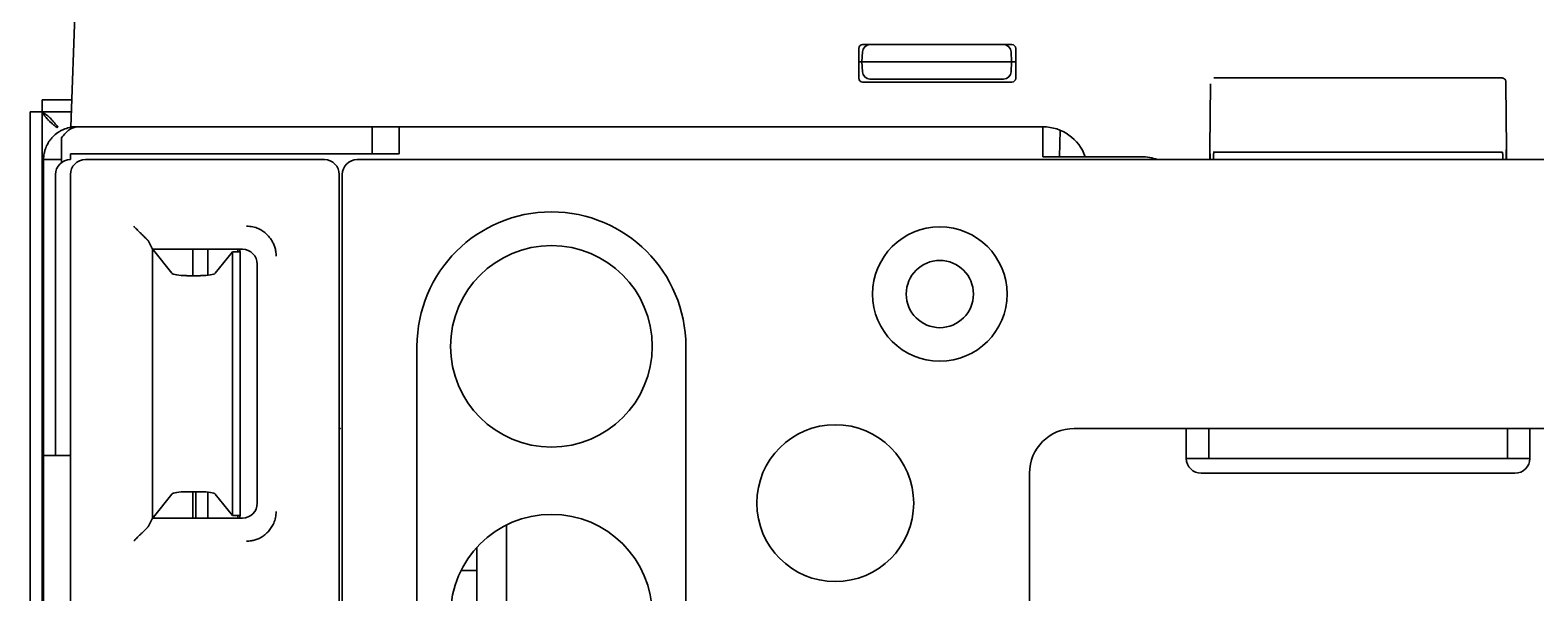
# Model space of a CAD drawing. Header units: millimetres. Extents: x -36 to 4467, y 2 to 3322.
# Drawn here: x 2492.4 to 2593.2, y 3150 to 3187.7 of the extents above; entities that cross this region are included whole.
import ezdxf

# ---------------------------------------------------------------- set-up
doc = ezdxf.new("R2010")
doc.units = ezdxf.units.MM
doc.layers.add('1', color=7, linetype='Continuous', true_color=0xffffff)

msp = doc.modelspace()

# ---------------------------------------------------------------- linework, layer by layer
at = {"layer": '1', "color": 7, "linetype": 'Continuous', "lineweight": 35}
for p, q in [((2495.1, 3181.24), (2495.38, 3189.32)), ((2547.85, 3186.49), (2547.85, 3184.49)), ((2558.1, 3186.74), (2548.1, 3186.74)), ((2548.59, 3186.74), (2548.59, 3186.74)), ((2558.35, 3184.49), (2558.35, 3186.49)), ((2547.85, 3185.59), (2548.06, 3185.59)), ((2548.06, 3185.59), (2548.09, 3186.26)), ((2548.06, 3185.59), (2548.09, 3186.26)), ((2548.09, 3184.92), (2548.06, 3185.59)), ((2548.06, 3185.59), (2548.06, 3185.59)), ((2548.06, 3185.59), (2548.06, 3185.59)), ((2548.06, 3185.59), (2548.56, 3185.59)), ((2548.09, 3184.92), (2548.06, 3185.59)), ((2548.56, 3185.59), (2557.56, 3185.59)), ((2557.56, 3185.59), (2558.06, 3185.59)), ((2558.04, 3186.26), (2558.06, 3185.59)), ((2558.06, 3185.59), (2558.04, 3184.92)), ((2558.06, 3185.59), (2558.35, 3185.59)), ((2548.59, 3184.44), (2548.59, 3184.44)), ((2557.54, 3184.44), (2548.59, 3184.44)), ((2590.93, 3184.51), (2571.62, 3184.51)), ((2548.1, 3184.24), (2558.1, 3184.24)), ((2571.35, 3179.79), (2571.38, 3184.12)), ((2591.2, 3179.79), (2591.16, 3184.12)), ((2493.17, 3183.04), (2495.17, 3183.04)), ((2493.17, 3182.24), (2493.17, 3183.04)), ((2492.37, 3180.24), (2492.37, 3182.24)), ((2492.37, 3182.24), (2493.17, 3182.24)), ((2493.25, 3182.17), (2493.17, 3182.24)), ((2493.24, 3182.16), (2493.17, 3182.24)), ((2495.17, 3182.24), (2493.17, 3182.24)), ((2493.17, 3182.24), (2493.17, 3180.24)), ((2494.47, 3180.51), (2494.47, 3179.04)), ((2495.47, 3181.24), (2495.1, 3181.24)), ((2495.47, 3181.24), (2495.52, 3181.24)), ((2495.52, 3181.24), (2495.51, 3181.24)), ((2496.51, 3181.24), (2495.52, 3181.24)), ((2497.1, 3181.24), (2496.51, 3181.24)), ((2517.07, 3181.24), (2497.1, 3181.24)), ((2515.27, 3181.24), (2515.27, 3179.44)), ((2517.07, 3181.24), (2517.07, 3179.44)), ((2517.07, 3181.24), (2560.17, 3181.24)), ((2560.17, 3181.24), (2560.17, 3179.44)), ((2560.18, 3181.24), (2560.17, 3181.24)), ((2561.33, 3181.01), (2561.29, 3179.24)), ((2492.37, 3180.24), (2492.37, 2760.59)), ((2493.17, 3180.24), (2493.17, 2760.74)), ((2517.07, 3179.44), (2495.07, 3179.44)), ((2495.07, 3179.04), (2495.07, 3179.44)), ((2560.17, 3179.24), (2560.17, 3179.44)), ((2560.17, 3179.24), (2566.77, 3179.24)), ((2571.35, 3179.79), (2571.35, 3179.04)), ((2571.58, 3179.55), (2571.64, 3179.54)), ((2571.64, 3179.54), (2571.63, 3179.54)), ((2590.91, 3179.54), (2571.64, 3179.54)), ((2590.92, 3179.54), (2590.91, 3179.54)), ((2591.2, 3179.8), (2591.2, 3179.04)), ((2493.27, 3177.04), (2493.27, 3179.04)), ((2494.47, 3178.84), (2494.47, 3179.04)), ((2494.47, 3179.04), (2494.47, 3178.84)), ((2512.07, 3179.04), (2496.07, 3179.04)), ((2514.27, 3179.04), (3072.27, 3179.04)), ((2494.07, 3178.04), (2494.07, 3159.24)), ((2495.07, 3178.04), (2495.07, 2652.04)), ((2513.07, 3105.04), (2513.07, 3178.04)), ((2513.27, 3106.04), (2513.27, 3178.04)), ((2493.27, 3176.13), (2493.27, 3177.04)), ((2493.27, 3176.13), (2493.27, 3161.24)), ((2500.57, 3173.04), (2500.3, 3173.58)), ((2500.57, 3173.04), (2500.57, 3155.04)), ((2500.57, 3173.04), (2506.58, 3173.04)), ((2501.86, 3171.43), (2500.63, 3172.97)), ((2503.27, 3171.27), (2503.27, 3173.03)), ((2504.27, 3171.3), (2504.27, 3173.04)), ((2505.92, 3172.86), (2504.77, 3171.43)), ((2506.43, 3172.86), (2505.92, 3172.86)), ((2505.92, 3172.86), (2505.92, 3155.21)), ((2506.27, 3173.04), (2506.27, 3172.86)), ((2506.43, 3155.29), (2506.43, 3172.79)), ((2503.78, 3171.27), (2502.85, 3171.27)), ((2507.57, 3172.04), (2507.57, 3156.04)), ((2518.27, 3166.54), (2518.27, 3148.54)), ((2536.27, 3148.54), (2536.27, 3166.54)), ((2493.27, 3159.24), (2493.27, 3161.24)), ((3024.27, 3161.04), (2562.27, 3161.04)), ((2569.77, 3161.04), (2569.77, 3159.04)), ((2571.28, 3159.04), (2571.28, 3161.04)), ((2591.27, 3159.04), (2591.27, 3161.04)), ((2592.77, 3159.04), (2592.77, 3161.04)), ((2495.07, 3159.24), (2493.27, 3159.24)), ((2493.27, 2546.38), (2493.27, 3159.24)), ((2494.07, 3159.24), (2495.07, 3159.24)), ((2494.47, 3159.24), (2494.47, 3159.24)), ((2592.77, 3159.04), (2569.77, 3159.04)), ((2559.27, 3158.04), (2559.27, 3109.04)), ((2570.77, 3158.04), (2591.77, 3158.04)), ((2501.86, 3156.65), (2500.63, 3155.11)), ((2503.78, 3156.8), (2502.85, 3156.8)), ((2503.27, 3155.04), (2503.27, 3156.8)), ((2503.47, 3156.8), (2503.47, 3155.04)), ((2504.27, 3155.04), (2504.27, 3156.78)), ((2505.92, 3155.21), (2504.77, 3156.65)), ((2506.43, 3155.21), (2505.92, 3155.21)), ((2506.27, 3155.21), (2506.27, 3155.04)), ((2500.57, 3155.04), (2500.3, 3154.49)), ((2506.58, 3155.04), (2500.57, 3155.04)), ((2524.27, 3154.58), (2524.27, 3142.49)), ((2522.27, 3151.54), (2522.27, 3153.07)), ((2521.23, 3151.54), (2522.27, 3151.54)), ((2522.27, 3151.54), (2522.27, 3144))]:
    msp.add_line(p, q, dxfattribs=at)
for centre, radius in [((2553.27, 3170.04), 4.5), ((2527.27, 3166.54), 6.75), ((2553.27, 3170.04), 2.25), ((2546.27, 3156.04), 5.25), ((2513.17, 3161.04), 0.0025), ((2527.27, 3148.54), 6.75)]:
    msp.add_circle(centre, radius, dxfattribs=at)
for centre, radius, start, end in [((2548.1, 3186.49), 0.25, 90, 180), ((2558.1, 3186.49), 0.25, 0, 90), ((2548.1, 3184.49), 0.25, 180, 270), ((2558.1, 3184.49), 0.25, 270, 0), ((2494.17, 3181.24), 0.05, 270, 0), ((2560.18, 3178.24), 3, 19.4724, 90), ((2566.77, 3176.24), 3, 68.9597, 90), ((2495.07, 3178.04), 1, 90, 180), ((2496.07, 3178.04), 1, 90, 180), ((2512.07, 3178.04), 1, 0, 90), ((2514.27, 3178.04), 1, 90, 180), ((2527.27, 3166.54), 9, 0, 180), ((2505.68, 3172.79), 0.75, 0, 19.4723), ((2562.27, 3158.04), 3, 90, 180), ((2570.77, 3159.04), 1, 180, 270), ((2591.77, 3159.04), 1, 270, 0), ((2505.68, 3155.29), 0.75, 340.5277, 0)]:
    msp.add_arc(centre, radius, start, end, dxfattribs=at)
at = {"layer": '1', "color": 7, "linetype": 'Continuous', "lineweight": 35, "extrusion": (4.1579e-06, -2.54598e-22, 1)}
for centre, start, end in [((2548.59, 3186.24, 0.03), 90, 177.9949), ((2557.54, 3186.24, 0.03), 2, 89.855), ((2548.59, 3184.94, 0.03), 182.0051, 270), ((2557.54, 3184.94, 0.03), 270.145, 358)]:
    msp.add_arc(centre, 0.5, start, end, dxfattribs=at)
at = {"layer": '1', "color": 7, "linetype": 'Continuous', "lineweight": 35}
for centre, major_axis, ratio, start_param, end_param in [((2548.59, 3186.24), (0.354, -0.354), 1, 2.356195, 3.892084), ((2548.59, 3184.94), (0.354, 0.354), 1, 2.391101, 3.926991), ((2571.38, 3178.54), (0, 1.25), 0.017452, 0.766493, 1.163907), ((2591.17, 3178.54), (0, 1.25), 0.017452, 5.119685, 5.897935), ((2499.28, 3173.57), (-1.03, 0), 0.173648, 3.227534, 3.313519), ((2506.57, 3172.02), (0.453, 0.913), 0.981173, 5.180581, 6.736243), ((2502.85, 3171.45), (1, 0), 0.176327, 3.281219, 4.712389), ((2503.78, 3171.45), (1, 0), 0.176327, 4.712389, 6.143559), ((2502.85, 3156.63), (1, 0), 0.176327, 1.570796, 3.001966), ((2503.78, 3156.63), (1, 0), 0.176327, 0.139626, 1.570796), ((2506.57, 3156.05), (-0.453, 0.913), 0.981173, 2.688535, 4.244197), ((2499.28, 3154.51), (1.03, 0), 0.173648, 6.111259, 6.197244)]:
    msp.add_ellipse(centre, major_axis=major_axis, ratio=ratio, start_param=start_param, end_param=end_param, dxfattribs=at)
for points, knots in [([(2591.16, 3184.11), (2591.16, 3184.15), (2591.16, 3184.2), (2591.16, 3184.25), (2591.16, 3184.27), (2591.16, 3184.3), (2591.15, 3184.33), (2591.13, 3184.38), (2591.09, 3184.44), (2591.01, 3184.49), (2590.95, 3184.51), (2590.91, 3184.51), (2590.91, 3184.51)], [0, 0, 0, 0, 0.156109, 0.317536, 0.403746, 0.437598, 0.489778, 0.562557, 0.687643, 0.840344, 0.982354, 1, 1, 1, 1]), ([(2493.24, 3182.16), (2493.25, 3182.15), (2493.25, 3182.14), (2493.26, 3182.12), (2493.27, 3182.11), (2493.28, 3182.08), (2493.3, 3182.06), (2493.33, 3182), (2493.36, 3181.96), (2493.42, 3181.88), (2493.45, 3181.84), (2493.5, 3181.79), (2493.51, 3181.78), (2493.53, 3181.76), (2493.53, 3181.75), (2493.56, 3181.72), (2493.58, 3181.7), (2493.64, 3181.64), (2493.68, 3181.6), (2493.77, 3181.52), (2493.82, 3181.48), (2493.89, 3181.42), (2493.91, 3181.4), (2493.96, 3181.36), (2493.98, 3181.34), (2494.05, 3181.28), (2494.1, 3181.24), (2494.15, 3181.2)], [0, 0, 0, 0, 0.03125, 0.03125, 0.0625, 0.0625, 0.125, 0.125, 0.25, 0.25, 0.375, 0.375, 0.40625, 0.40625, 0.4375, 0.4375, 0.5, 0.5, 0.625, 0.625, 0.75, 0.75, 0.8125, 0.8125, 0.875, 0.875, 1, 1, 1, 1]), ([(2494.21, 3181.26), (2494.17, 3181.31), (2494.13, 3181.36), (2494.05, 3181.45), (2494.01, 3181.5), (2493.93, 3181.59), (2493.89, 3181.64), (2493.81, 3181.73), (2493.77, 3181.77), (2493.69, 3181.85), (2493.65, 3181.89), (2493.57, 3181.96), (2493.53, 3181.99), (2493.45, 3182.05), (2493.41, 3182.08), (2493.33, 3182.13), (2493.29, 3182.15), (2493.25, 3182.17)], [0, 0, 0, 0, 0.125, 0.125, 0.25, 0.25, 0.375, 0.375, 0.5, 0.5, 0.625, 0.625, 0.75, 0.75, 0.875, 0.875, 1, 1, 1, 1]), ([(2494.22, 3181.24), (2494.22, 3181.24), (2494.22, 3181.25), (2494.22, 3181.25), (2494.22, 3181.26), (2494.21, 3181.26)], [0, 0, 0, 0, 0.5, 0.5, 1, 1, 1, 1]), ([(2493.27, 3179.04), (2493.27, 3179.18), (2493.29, 3179.32), (2493.33, 3179.53), (2493.34, 3179.6), (2493.38, 3179.7), (2493.39, 3179.74), (2493.4, 3179.79), (2493.41, 3179.8), (2493.42, 3179.84), (2493.43, 3179.85), (2493.49, 3180), (2493.56, 3180.13), (2493.67, 3180.31), (2493.72, 3180.36), (2493.78, 3180.45), (2493.81, 3180.47), (2493.85, 3180.53), (2493.88, 3180.55), (2494, 3180.68), (2494.11, 3180.77), (2494.26, 3180.87), (2494.3, 3180.9), (2494.35, 3180.93), (2494.38, 3180.95), (2494.39, 3180.96), (2494.47, 3181), (2494.54, 3181.03), (2494.73, 3181.11), (2494.87, 3181.16), (2495.04, 3181.2), (2495.08, 3181.2), (2495.15, 3181.21), (2495.18, 3181.22), (2495.29, 3181.23), (2495.36, 3181.24), (2495.43, 3181.24)], [0, 0, 0, 0, 0.125, 0.125, 0.1875, 0.1875, 0.21875, 0.21875, 0.234375, 0.234375, 0.25, 0.25, 0.375, 0.375, 0.4375, 0.4375, 0.46875, 0.46875, 0.5, 0.5, 0.625, 0.625, 0.65625, 0.671875, 0.671875, 0.6875, 0.6875, 0.75, 0.75, 0.875, 0.875, 0.90625, 0.90625, 0.9375, 0.9375, 1, 1, 1, 1]), ([(2494.15, 3181.2), (2494.15, 3181.19), (2494.16, 3181.19), (2494.16, 3181.19), (2494.17, 3181.19), (2494.17, 3181.19)], [0, 0, 0, 0, 0.5, 0.5, 1, 1, 1, 1]), ([(2495.51, 3181.24), (2495.42, 3181.23), (2495.34, 3181.21), (2495.21, 3181.16), (2495.16, 3181.14), (2495.1, 3181.11), (2495.07, 3181.09), (2495.03, 3181.06), (2495.01, 3181.05), (2495, 3181.04), (2494.9, 3180.97), (2494.82, 3180.9), (2494.65, 3180.72), (2494.56, 3180.62), (2494.47, 3180.51)], [0, 0, 0, 0, 0.25, 0.25, 0.375, 0.375, 0.4375, 0.46875, 0.46875, 0.5, 0.5, 0.75, 0.75, 1, 1, 1, 1]), ([(2571.63, 3179.54), (2571.63, 3179.54), (2571.63, 3179.54), (2571.63, 3179.54), (2571.63, 3179.54), (2571.63, 3179.54), (2571.62, 3179.54), (2571.62, 3179.54), (2571.62, 3179.54), (2571.62, 3179.54), (2571.62, 3179.54), (2571.62, 3179.54), (2571.62, 3179.54), (2571.62, 3179.54), (2571.62, 3179.53), (2571.61, 3179.52), (2571.61, 3179.51), (2571.61, 3179.5), (2571.61, 3179.49), (2571.61, 3179.48), (2571.61, 3179.47), (2571.6, 3179.44), (2571.6, 3179.41), (2571.6, 3179.37), (2571.6, 3179.36), (2571.6, 3179.34), (2571.6, 3179.33), (2571.6, 3179.3), (2571.6, 3179.27), (2571.6, 3179.21), (2571.6, 3179.16), (2571.59, 3179.09), (2571.59, 3179.07), (2571.59, 3179.05), (2571.59, 3179.05), (2571.59, 3179.04)], [0, 0, 0, 0, 0.002921, 0.002921, 0.005843, 0.005843, 0.011686, 0.011686, 0.023372, 0.023372, 0.046743, 0.046743, 0.093486, 0.093486, 0.186973, 0.186973, 0.280459, 0.280459, 0.327202, 0.327202, 0.373945, 0.373945, 0.560918, 0.560918, 0.607661, 0.607661, 0.654404, 0.654404, 0.747891, 0.747891, 0.934863, 0.934863, 0.981607, 0.981607, 1, 1, 1, 1]), ([(2590.95, 3179.04), (2590.95, 3179.06), (2590.95, 3179.08), (2590.95, 3179.15), (2590.95, 3179.2), (2590.95, 3179.26), (2590.95, 3179.27), (2590.95, 3179.3), (2590.95, 3179.33), (2590.95, 3179.38), (2590.95, 3179.41), (2590.95, 3179.43), (2590.94, 3179.44), (2590.94, 3179.46), (2590.94, 3179.46), (2590.94, 3179.49), (2590.94, 3179.51), (2590.93, 3179.53), (2590.93, 3179.54), (2590.93, 3179.54), (2590.93, 3179.54), (2590.92, 3179.54), (2590.92, 3179.54), (2590.92, 3179.54), (2590.92, 3179.54), (2590.92, 3179.54), (2590.92, 3179.54), (2590.92, 3179.54), (2590.92, 3179.54), (2590.92, 3179.54), (2590.92, 3179.54), (2590.92, 3179.54)], [0, 0, 0, 0, 0.066881, 0.066881, 0.253505, 0.253505, 0.300161, 0.300161, 0.346817, 0.440129, 0.533441, 0.533441, 0.580097, 0.580097, 0.626753, 0.626753, 0.813376, 0.813376, 0.906688, 0.906688, 0.953344, 0.953344, 0.976672, 0.976672, 0.988336, 0.988336, 0.994168, 0.994168, 0.997084, 0.997084, 1, 1, 1, 1]), ([(2500.29, 3173.6), (2500.29, 3173.6), (2500.28, 3173.61), (2500.27, 3173.62), (2500.25, 3173.64), (2500.23, 3173.66), (2500.2, 3173.69), (2500.16, 3173.73), (2500.08, 3173.81), (2499.96, 3173.93), (2499.81, 3174.07), (2499.68, 3174.21), (2499.56, 3174.33), (2499.44, 3174.45), (2499.35, 3174.53), (2499.31, 3174.58)], [0, 0, 0, 0, 0.033427, 0.067515, 0.102355, 0.138033, 0.174628, 0.212215, 0.323835, 0.448097, 0.57075, 0.712177, 0.785825, 0.881766, 1, 1, 1, 1]), ([(2500.29, 3154.48), (2500.29, 3154.47), (2500.28, 3154.47), (2500.27, 3154.45), (2500.25, 3154.43), (2500.23, 3154.41), (2500.2, 3154.39), (2500.16, 3154.34), (2500.08, 3154.26), (2499.96, 3154.14), (2499.81, 3154), (2499.68, 3153.87), (2499.56, 3153.75), (2499.44, 3153.63), (2499.35, 3153.54), (2499.31, 3153.49)], [0, 0, 0, 0, 0.033421, 0.067501, 0.102332, 0.138, 0.174583, 0.212157, 0.323796, 0.44808, 0.570732, 0.71217, 0.785824, 0.881767, 1, 1, 1, 1])]:
    msp.add_open_spline(points, degree=3, knots=knots, dxfattribs=at)
for points, degree in [([(2495.43, 3181.24), (2495.45, 3181.24), (2495.46, 3181.24), (2495.47, 3181.24)], 3), ([(2494.47, 3179.04), (2493.27, 3179.04)], 1), ([(2506.86, 3174.58), (2507.01, 3174.58), (2507.29, 3174.55), (2507.66, 3174.43), (2507.96, 3174.26), (2508.2, 3174.06), (2508.39, 3173.86), (2508.54, 3173.65), (2508.66, 3173.42), (2508.76, 3173.18), (2508.82, 3172.9), (2508.84, 3172.69), (2508.84, 3172.58)], 3), ([(2508.84, 3155.49), (2508.84, 3155.34), (2508.81, 3155.06), (2508.69, 3154.69), (2508.52, 3154.39), (2508.33, 3154.14), (2508.13, 3153.95), (2507.92, 3153.8), (2507.7, 3153.67), (2507.45, 3153.58), (2507.18, 3153.51), (2506.97, 3153.49), (2506.86, 3153.49)], 3)]:
    msp.add_open_spline(points, degree=degree, dxfattribs=at)

doc.saveas('drawing.dxf')
